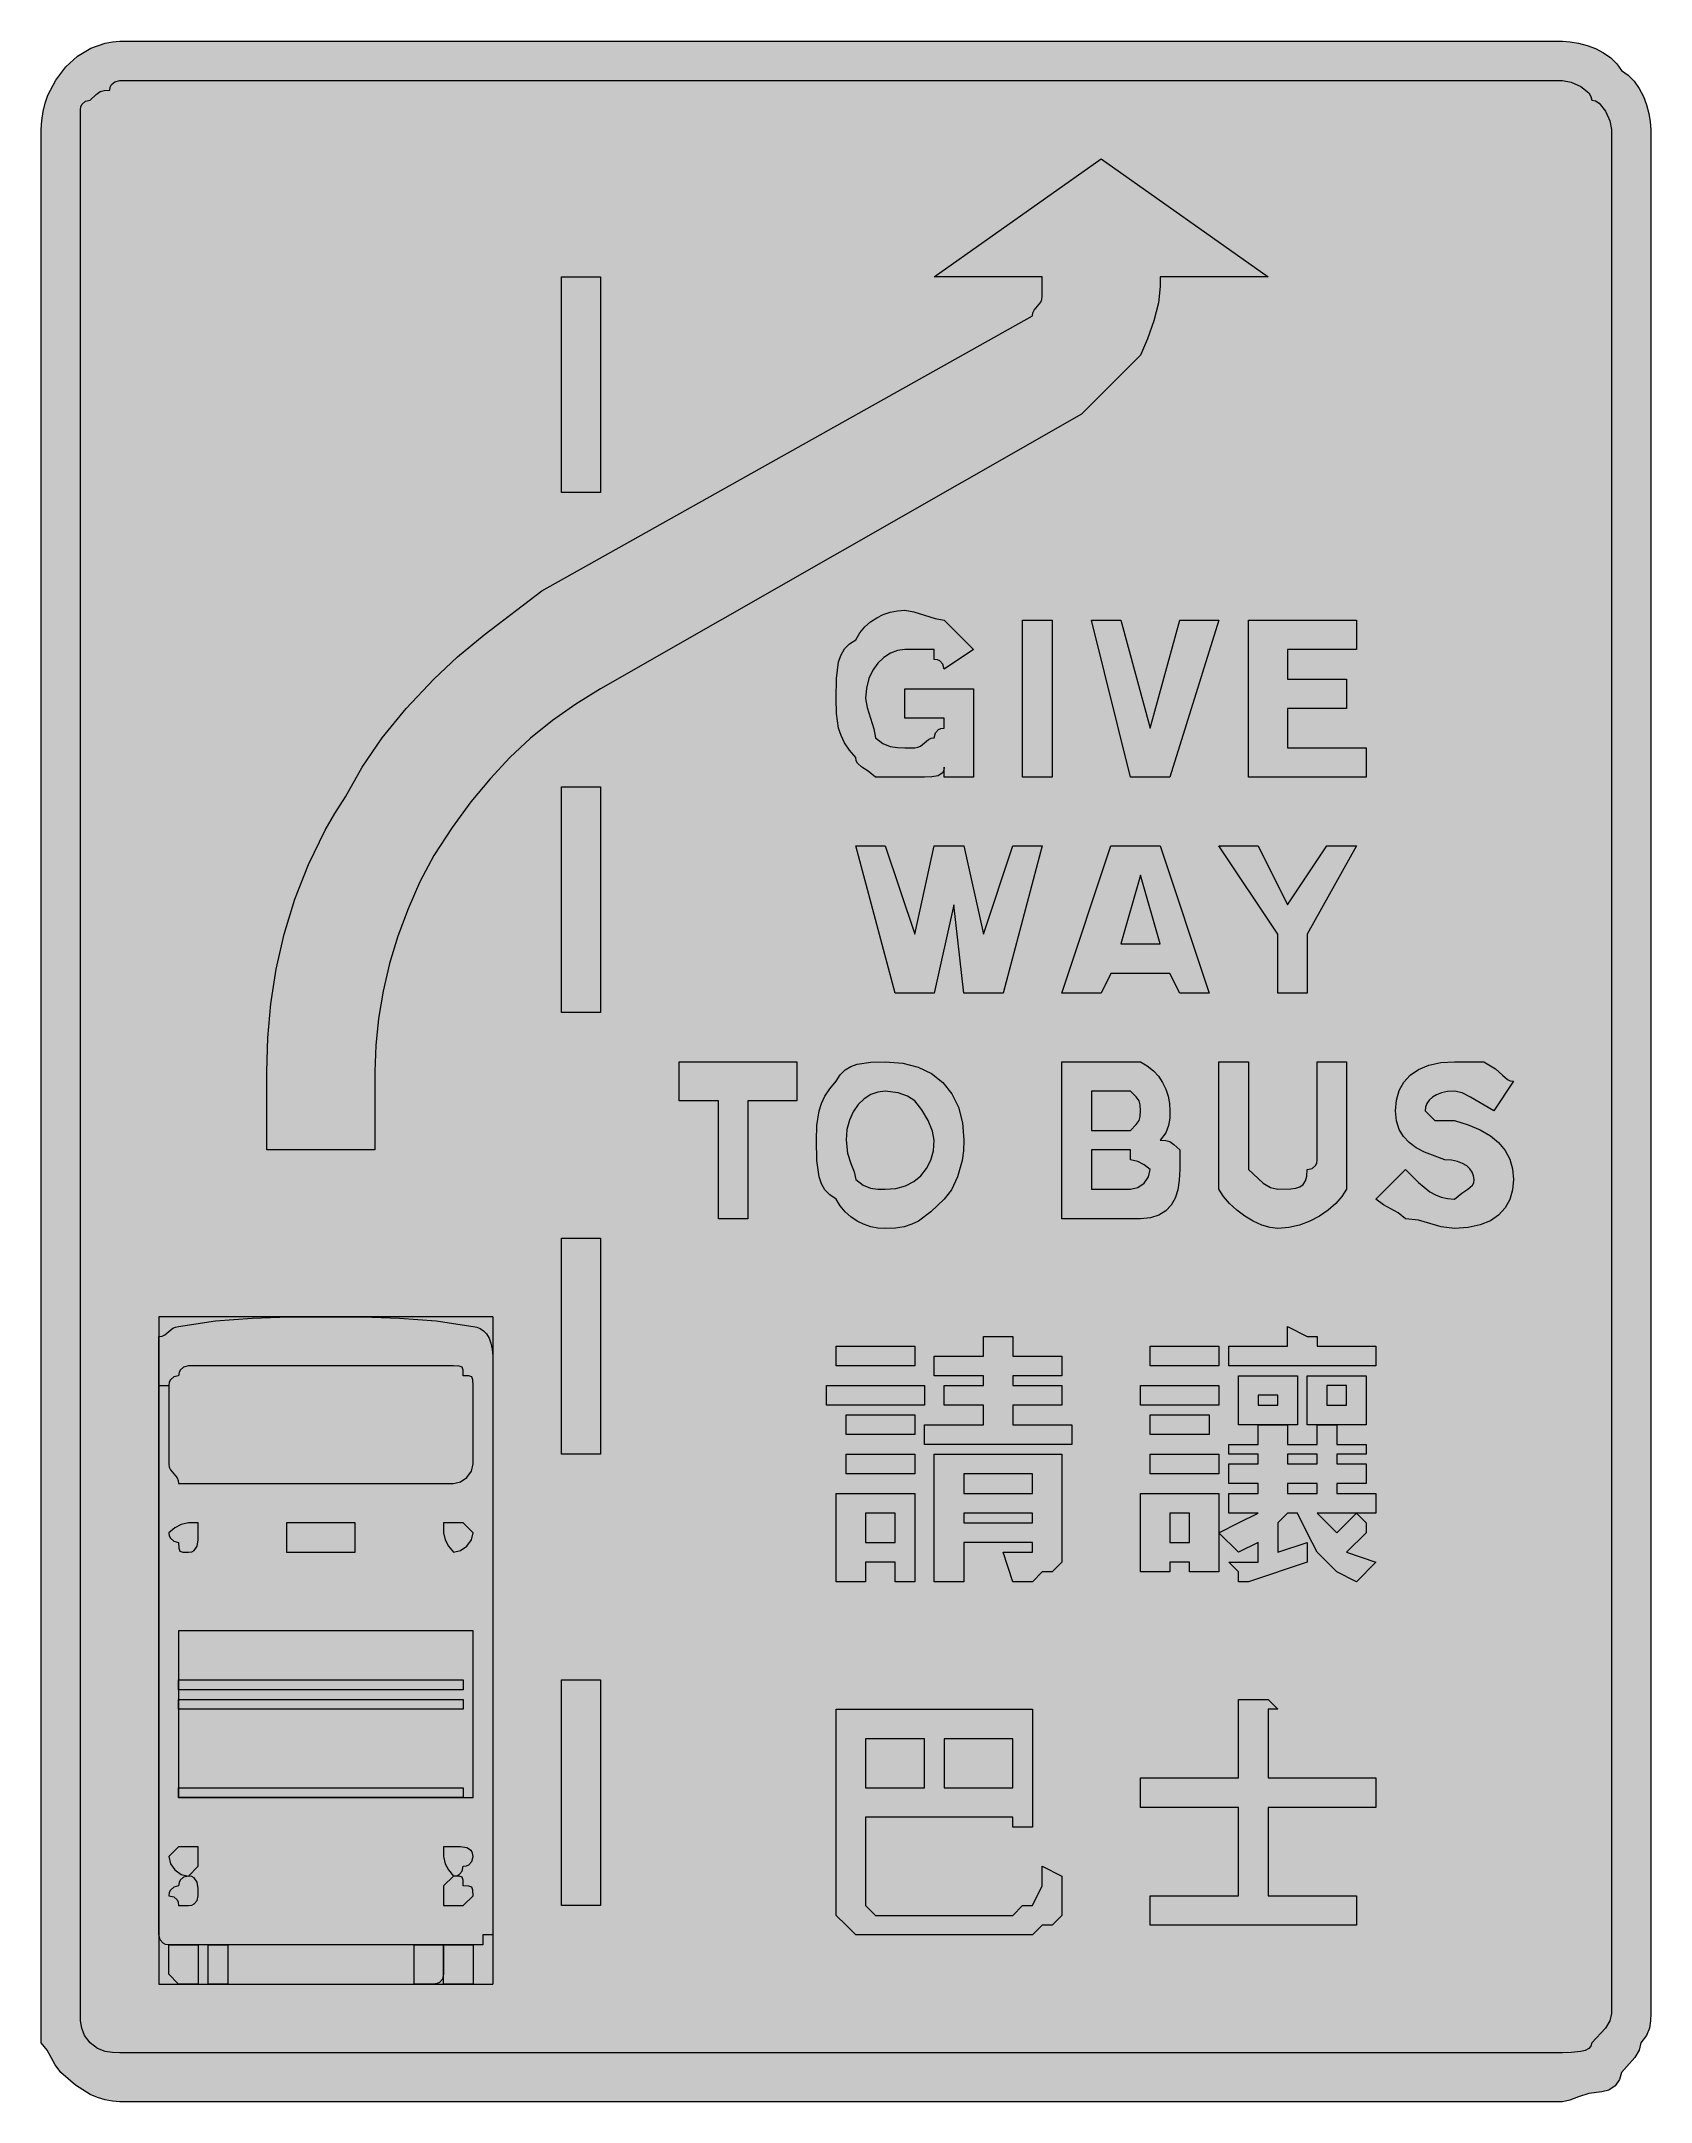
# Model space of a CAD drawing. Header units: metres. Extents: x 184 to 381, y 9 to 261.
import ezdxf

# ---------------------------------------------------------------- set-up
doc = ezdxf.new("R2010")
doc.units = ezdxf.units.M
for name, color, linetype, true_color in [('FILL_BLACK_000000', 7, 'Continuous', 0x000000), ('FILL_RED_FF0000', 7, 'Continuous', 0xff0000), ('FILL_WHITE_FFFFFF', 7, 'Continuous', 0xffffff), ('STROKE_BLACK_000000', 7, 'Continuous', 0x000000)]:
    doc.layers.add(name, color=color, linetype=linetype, true_color=true_color)

msp = doc.modelspace()

# ---------------------------------------------------------------- hatches: boundary and pattern name
at = {"layer": 'FILL_BLACK_000000', "true_color": 0x000000}
h = msp.add_hatch(color=7, dxfattribs=at)
h.dxf.hatch_style = 1
h.paths.add_polyline_path([(370.35, 261.36), (371.3, 261.3), (372.32, 261.13), (373.37, 260.85), (374.4, 260.46), (375.38, 259.95), (376.26, 259.33), (376.99, 258.6), (377.55, 257.76), (378.39, 257.2), (379.13, 256.47), (379.74, 255.59), (380.25, 254.61), (380.64, 253.58), (380.93, 252.53), (381.09, 251.51), (381.15, 250.56), (381.15, 20.16), (381.13, 19.26), (381, 18.36), (380.64, 17.46), (379.95, 16.56), (379.74, 15.66), (379.2, 14.76), (377.55, 12.96), (377.34, 12.08), (376.8, 11.31), (376.03, 10.77), (375.15, 10.56), (373.56, 10.37), (372.3, 9.96), (371.27, 9.55), (370.35, 9.36), (193.95, 9.36), (193.05, 9.42), (192.15, 9.58), (191.25, 9.87), (190.35, 10.26), (188.55, 11.38), (186.75, 12.96), (186.04, 13.86), (185.55, 14.76), (185.06, 15.66), (184.35, 16.56), (184.35, 20.16), (184.35, 250.56), (184.41, 251.67), (184.57, 252.75), (184.82, 253.78), (185.17, 254.78), (186.12, 256.61), (187.35, 258.21), (188.8, 259.52), (190.42, 260.52), (192.16, 261.14), (193.05, 261.3), (193.95, 261.36), (370.35, 261.36)])
h = msp.add_hatch(color=7, dxfattribs=at)
h.dxf.hatch_style = 1
h.paths.add_polyline_path([(247.95, 206.16), (247.95, 232.56), (252.75, 232.56), (252.75, 206.16), (247.95, 206.16)])
h = msp.add_hatch(color=7, dxfattribs=at)
h.dxf.hatch_style = 1
h.paths.add_polyline_path([(281.59, 183.43), (281.85, 185.46), (282.14, 186.3), (282.56, 187.03), (283.16, 187.65), (283.95, 188.16), (284.45, 189), (285.06, 189.73), (285.74, 190.35), (286.5, 190.86), (287.31, 191.25), (288.17, 191.53), (289.05, 191.7), (289.95, 191.76), (291.04, 191.57), (292.35, 191.16), (293.66, 190.75), (294.75, 190.56), (298.35, 186.96), (294.75, 184.56), (294.6, 185.16), (294.24, 185.57), (293.95, 185.71), (293.55, 185.76), (293.55, 186.96), (289.95, 186.96), (289.05, 186.85), (288.19, 186.53), (287.38, 186.01), (286.65, 185.31), (286.04, 184.44), (285.56, 183.42), (285.26, 182.25), (285.15, 180.96), (285.34, 179.87), (285.75, 178.56), (286.16, 177.25), (286.35, 176.16), (287.25, 175.47), (288.15, 175.11), (289.05, 174.98), (289.95, 174.96), (291.15, 174.96), (291.55, 175.01), (291.86, 175.15), (292.35, 175.56), (292.84, 175.97), (293.15, 176.11), (293.55, 176.16), (293.7, 176.76), (294.06, 177.17), (294.35, 177.31), (294.75, 177.36), (294.75, 178.56), (289.95, 178.56), (289.95, 182.16), (298.35, 182.16), (298.35, 171.36), (294.75, 171.36), (294.75, 172.56), (294.7, 172.16), (294.54, 171.87), (294, 171.51), (293.23, 171.38), (292.35, 171.36), (289.95, 171.36), (286.35, 171.36), (285.47, 172.07), (284.7, 172.56), (284.16, 173.05), (284, 173.36), (283.95, 173.76), (283.16, 174.66), (282.56, 175.56), (282.14, 176.46), (281.85, 177.36), (281.59, 179.16), (281.55, 180.96), (281.59, 183.43)])
h = msp.add_hatch(color=7, dxfattribs=at)
h.dxf.hatch_style = 1
h.paths.add_polyline_path([(304.35, 171.36), (304.35, 190.56), (307.95, 190.56), (307.95, 171.36), (304.35, 171.36)])
h = msp.add_hatch(color=7, dxfattribs=at)
h.dxf.hatch_style = 1
h.paths.add_polyline_path([(319.95, 171.36), (317.55, 171.36), (312.75, 190.56), (316.35, 190.56), (319.95, 177.36), (323.55, 190.56), (328.35, 190.56), (322.35, 171.36), (319.95, 171.36)])
h = msp.add_hatch(color=7, dxfattribs=at)
h.dxf.hatch_style = 1
h.paths.add_polyline_path([(336.75, 174.96), (346.35, 174.96), (346.35, 171.36), (331.95, 171.36), (331.95, 190.56), (345.15, 190.56), (345.15, 186.96), (336.75, 186.96), (336.75, 183.36), (343.95, 183.36), (343.95, 179.76), (336.75, 179.76), (336.75, 174.96)])
h = msp.add_hatch(color=7, dxfattribs=at)
h.dxf.hatch_style = 1
h.paths.add_polyline_path([(252.75, 170.16), (252.75, 142.56), (247.95, 142.56), (247.95, 170.16), (252.75, 170.16)])
h = msp.add_hatch(color=7, dxfattribs=at)
h.dxf.hatch_style = 1
h.paths.add_polyline_path([(301.95, 144.96), (297.15, 144.96), (295.95, 155.76), (293.55, 144.96), (288.75, 144.96), (283.95, 162.96), (287.55, 162.96), (291.15, 152.16), (293.55, 162.96), (295.95, 162.96), (297.15, 162.96), (299.55, 152.16), (303.15, 162.96), (306.75, 162.96), (301.95, 144.96)])
h = msp.add_hatch(color=7, dxfattribs=at)
h.dxf.hatch_style = 1
h.paths.add_polyline_path([(322.35, 147.36), (318.75, 147.36), (315.15, 147.36), (313.95, 144.96), (309.15, 144.96), (315.15, 162.96), (318.75, 162.96), (321.15, 162.96), (327.15, 144.96), (323.55, 144.96), (322.35, 147.36)])
h.paths.add_polyline_path([(316.35, 150.96), (318.75, 150.96), (321.15, 150.96), (318.75, 159.36), (316.35, 150.96)], flags=16)
h = msp.add_hatch(color=7, dxfattribs=at)
h.dxf.hatch_style = 1
h.paths.add_polyline_path([(333.15, 162.96), (336.75, 155.76), (341.55, 162.96), (345.15, 162.96), (339.15, 152.16), (339.15, 144.96), (336.75, 144.96), (335.55, 144.96), (335.55, 152.16), (328.35, 162.96), (333.15, 162.96)])
h = msp.add_hatch(color=7, dxfattribs=at)
h.dxf.hatch_style = 1
h.paths.add_polyline_path([(270.75, 117.36), (267.15, 117.36), (267.15, 131.76), (262.35, 131.76), (262.35, 136.56), (276.75, 136.56), (276.75, 131.76), (270.75, 131.76), (270.75, 117.36)])
h = msp.add_hatch(color=7, dxfattribs=at)
h.dxf.hatch_style = 1
h.paths.add_polyline_path([(291.58, 135.9), (293.22, 135.1), (294.6, 134.01), (295.69, 132.63), (296.49, 130.99), (296.98, 129.1), (297.15, 126.96), (297.1, 125.67), (296.94, 124.48), (296.4, 122.46), (295.63, 120.88), (294.75, 119.76), (293.12, 118.18), (291.6, 117.06), (290.78, 116.67), (289.86, 116.38), (288.79, 116.22), (287.55, 116.16), (286.65, 116.22), (285.77, 116.38), (284.91, 116.67), (284.1, 117.06), (283.34, 117.57), (282.66, 118.18), (282.05, 118.92), (281.55, 119.76), (280.76, 120.27), (280.16, 120.88), (279.74, 121.62), (279.45, 122.46), (279.19, 124.48), (279.15, 126.96), (279.19, 128.76), (279.45, 130.56), (279.74, 131.46), (280.16, 132.36), (280.76, 133.26), (281.55, 134.16), (282.05, 134.95), (282.66, 135.55), (283.34, 135.97), (284.1, 136.26), (285.77, 136.52), (287.55, 136.56), (289.69, 136.39), (291.58, 135.9)])
h.paths.add_polyline_path([(292.8, 129.36), (292.03, 130.67), (291.15, 131.76), (290.25, 132.36), (289.13, 132.77), (287.55, 132.96), (286.65, 132.85), (285.79, 132.53), (284.98, 132.01), (284.25, 131.31), (283.64, 130.44), (283.16, 129.42), (282.86, 128.25), (282.75, 126.96), (282.94, 125.37), (283.35, 124.11), (283.76, 123.08), (283.95, 122.16), (284.85, 121.47), (285.75, 121.11), (286.65, 120.98), (287.55, 120.96), (288.84, 121.07), (290.01, 121.39), (291.03, 121.91), (291.9, 122.61), (292.6, 123.48), (293.12, 124.5), (293.44, 125.67), (293.55, 126.96), (293.34, 128.05), (292.8, 129.36)], flags=16)
h = msp.add_hatch(color=7, dxfattribs=at)
h.dxf.hatch_style = 1
h.paths.add_polyline_path([(316.35, 136.56), (317.55, 136.56), (318.75, 136.56), (319.59, 136.06), (320.33, 135.45), (320.94, 134.77), (321.45, 134.01), (321.84, 133.2), (322.13, 132.34), (322.29, 131.46), (322.35, 130.56), (322.33, 129.66), (322.2, 128.76), (321.84, 127.86), (321.15, 126.96), (321.86, 126.94), (322.35, 126.81), (322.84, 126.45), (323.55, 125.76), (323.55, 123.36), (323.49, 122.07), (323.31, 120.9), (322.98, 119.88), (322.5, 119.01), (321.85, 118.31), (321.02, 117.79), (319.99, 117.47), (318.75, 117.36), (317.55, 117.36), (316.35, 117.36), (309.15, 117.36), (309.15, 136.56), (315.15, 136.56), (316.35, 136.56)])
h.paths.add_polyline_path([(318.24, 132.25), (317.55, 132.96), (316.35, 132.96), (312.75, 132.96), (312.75, 128.16), (316.35, 128.16), (317.55, 128.16), (318.24, 128.87), (318.6, 129.36), (318.73, 129.85), (318.75, 130.56), (318.73, 131.27), (318.6, 131.76), (318.24, 132.25)], flags=16)
h.paths.add_polyline_path([(317.55, 120.96), (318.43, 121.17), (319.2, 121.71), (319.74, 122.48), (319.95, 123.36), (319.2, 123.96), (318.43, 124.37), (317.55, 124.56), (317.55, 125.76), (316.35, 125.76), (312.75, 125.76), (312.75, 120.96), (316.35, 120.96), (317.55, 120.96)], flags=16)
h = msp.add_hatch(color=7, dxfattribs=at)
h.dxf.hatch_style = 1
h.paths.add_polyline_path([(343.95, 124.56), (343.95, 122.16), (343.95, 120.96), (343.39, 120.06), (342.64, 119.2), (341.71, 118.39), (340.65, 117.66), (339.47, 117.05), (338.21, 116.57), (336.9, 116.27), (335.55, 116.16), (334.6, 116.27), (333.58, 116.57), (332.53, 117.05), (331.5, 117.66), (330.52, 118.39), (329.64, 119.2), (328.91, 120.06), (328.35, 120.96), (328.35, 122.16), (328.35, 124.56), (328.35, 136.56), (331.95, 136.56), (331.95, 124.56), (331.95, 123.36), (333.75, 121.71), (334.65, 121.17), (335.55, 120.96), (337.13, 121), (337.74, 121.09), (338.25, 121.26), (338.64, 121.55), (338.92, 121.97), (339.09, 122.57), (339.15, 123.36), (339.75, 123.51), (340.16, 123.87), (340.3, 124.16), (340.35, 124.56), (340.35, 136.56), (343.95, 136.56), (343.95, 124.56)])
h = msp.add_hatch(color=7, dxfattribs=at)
h.dxf.hatch_style = 1
h.paths.add_polyline_path([(354.75, 129.36), (357.15, 129.36), (358.84, 128.85), (360.3, 128.23), (361.54, 127.5), (362.55, 126.66), (363.34, 125.7), (363.9, 124.63), (364.24, 123.45), (364.35, 122.16), (364.24, 120.87), (363.9, 119.7), (363.34, 118.68), (362.55, 117.81), (361.54, 117.11), (360.3, 116.59), (358.84, 116.27), (357.15, 116.16), (355.54, 116.35), (354.15, 116.76), (352.76, 117.17), (351.15, 117.36), (350.25, 118.07), (349.35, 118.56), (348.45, 119.05), (347.55, 119.76), (351.15, 123.36), (352.76, 121.78), (354.15, 120.66), (354.83, 120.27), (355.54, 119.98), (356.3, 119.82), (357.15, 119.76), (358.03, 120.47), (358.8, 120.96), (359.34, 121.45), (359.5, 121.76), (359.55, 122.16), (359.49, 122.61), (359.32, 123.04), (359.04, 123.45), (358.65, 123.81), (358.14, 124.12), (357.52, 124.35), (356.79, 124.51), (355.95, 124.56), (353.49, 125.5), (352.47, 126.04), (351.6, 126.66), (350.9, 127.4), (350.38, 128.27), (350.06, 129.32), (349.95, 130.56), (350.06, 131.85), (350.4, 133.02), (350.96, 134.04), (351.75, 134.91), (352.76, 135.61), (354, 136.13), (355.46, 136.45), (357.15, 136.56), (360.75, 136.56), (362.16, 135.68), (363, 134.91), (363.62, 134.37), (363.95, 134.21), (364.35, 134.16), (361.95, 130.56), (359.1, 132.21), (358.07, 132.75), (357.15, 132.96), (356.31, 132.91), (355.57, 132.75), (354.96, 132.52), (354.45, 132.21), (354.06, 131.85), (353.77, 131.44), (353.61, 131.01), (353.55, 130.56), (354.75, 129.36)])
h = msp.add_hatch(color=7, dxfattribs=at)
h.dxf.hatch_style = 1
h.paths.add_polyline_path([(247.95, 114.96), (252.75, 114.96), (252.75, 88.56), (247.95, 88.56), (247.95, 114.96)])
h = msp.add_hatch(color=7, dxfattribs=at)
h.dxf.hatch_style = 1
h.paths.add_polyline_path([(238.03, 103.93), (238.44, 103.65), (238.8, 103.26), (239.11, 102.75), (239.34, 102.13), (239.5, 101.4), (239.55, 100.56), (239.55, 29.76), (238.35, 29.76), (238.35, 28.56), (199.95, 28.56), (199.55, 28.61), (199.26, 28.75), (198.9, 29.16), (198.75, 29.76), (198.75, 100.56), (198.75, 102.96), (199.15, 103.01), (199.46, 103.15), (199.95, 103.56), (200.44, 103.97), (200.75, 104.11), (201.15, 104.16), (205.65, 104.85), (210.15, 105.21), (214.65, 105.34), (219.15, 105.36), (223.65, 105.34), (228.15, 105.21), (232.65, 104.85), (237.15, 104.16), (237.6, 104.1), (238.03, 103.93)])
h.paths.add_polyline_path([(235.93, 98.85), (235.8, 99.21), (235.44, 99.34), (234.75, 99.36), (202.35, 99.36), (201.75, 99.21), (201.34, 98.85), (201.2, 98.56), (201.15, 98.16), (200.55, 98.01), (200.14, 97.65), (200, 97.36), (199.95, 96.96), (199.95, 87.36), (200, 86.96), (200.14, 86.65), (200.55, 86.16), (200.96, 85.67), (201.1, 85.36), (201.15, 84.96), (202.35, 84.96), (234.75, 84.96), (235.63, 85.17), (236.4, 85.71), (236.94, 86.48), (237.15, 87.36), (237.15, 96.96), (237.13, 97.65), (237, 98.01), (236.64, 98.14), (235.95, 98.16), (235.93, 98.85)], flags=16)
h.paths.add_polyline_path([(222.75, 76.56), (222.75, 80.16), (214.35, 80.16), (214.35, 76.56), (222.75, 76.56)], flags=16)
h.paths.add_polyline_path([(200.55, 77.91), (201.15, 77.76), (201.17, 77.07), (201.3, 76.71), (201.66, 76.58), (202.35, 76.56), (202.75, 76.61), (203.04, 76.77), (203.4, 77.31), (203.53, 78.08), (203.55, 78.96), (203.55, 80.16), (202.35, 80.16), (201.47, 79.97), (200.7, 79.56), (199.95, 78.96), (200, 78.56), (200.14, 78.27), (200.55, 77.91)], flags=16)
h.paths.add_polyline_path([(234.75, 76.56), (235.63, 76.77), (236.4, 77.31), (236.94, 78.08), (237.15, 78.96), (235.95, 80.16), (234.75, 80.16), (233.55, 80.16), (233.55, 78.96), (233.74, 78.08), (234.15, 77.31), (234.75, 76.56)], flags=16)
h.paths.add_polyline_path([(201.15, 66.96), (201.15, 46.56), (237.15, 46.56), (237.15, 66.96), (201.15, 66.96)], flags=16)
h.paths.add_polyline_path([(234.75, 40.56), (233.55, 40.56), (233.55, 39.36), (233.74, 38.48), (234.15, 37.71), (234.75, 36.96), (235.15, 37.01), (235.44, 37.15), (235.8, 37.56), (235.95, 38.16), (236.35, 38.21), (236.64, 38.35), (237, 38.76), (237.15, 39.36), (237.1, 39.76), (236.94, 40.05), (236.4, 40.41), (235.63, 40.54), (234.75, 40.56)], flags=16)
h.paths.add_polyline_path([(233.55, 35.76), (233.55, 34.56), (233.55, 33.36), (234.75, 33.36), (235.95, 33.36), (237.15, 34.56), (237.13, 35.25), (237, 35.61), (236.64, 35.74), (235.95, 35.76), (235.93, 36.45), (235.8, 36.81), (235.44, 36.94), (234.75, 36.96), (233.55, 35.76)], flags=16)
h.paths.add_polyline_path([(203.04, 36.75), (202.75, 36.91), (202.35, 36.96), (201.75, 36.81), (201.34, 36.45), (201.2, 36.16), (201.15, 35.76), (200.55, 35.61), (200.14, 35.25), (200, 34.96), (199.95, 34.56), (200.55, 34.41), (200.96, 34.05), (201.1, 33.76), (201.15, 33.36), (202.35, 33.36), (202.75, 33.41), (203.04, 33.55), (203.4, 33.96), (203.55, 34.56), (203.53, 35.44), (203.4, 36.21), (203.04, 36.75)], flags=16)
h.paths.add_polyline_path([(203.55, 38.16), (203.55, 39.36), (203.55, 40.56), (202.35, 40.56), (201.15, 40.56), (199.95, 39.36), (200.16, 38.48), (200.7, 37.71), (201.47, 37.17), (202.35, 36.96), (203.55, 38.16)], flags=16)
h = msp.add_hatch(color=7, dxfattribs=at)
h.dxf.hatch_style = 1
h.paths.add_polyline_path([(336.75, 101.76), (336.75, 104.16), (339.15, 102.96), (340.35, 102.96), (340.35, 101.76), (347.55, 101.76), (347.55, 99.36), (329.55, 99.36), (329.55, 101.76), (336.75, 101.76)])
h = msp.add_hatch(color=7, dxfattribs=at)
h.dxf.hatch_style = 1
h.paths.add_polyline_path([(291.15, 101.76), (291.15, 99.36), (281.55, 99.36), (281.55, 101.76), (291.15, 101.76)])
h = msp.add_hatch(color=7, dxfattribs=at)
h.dxf.hatch_style = 1
h.paths.add_polyline_path([(293.55, 100.56), (299.55, 100.56), (299.55, 102.96), (301.95, 102.96), (303.15, 102.96), (303.15, 101.76), (303.15, 100.56), (309.15, 100.56), (309.15, 98.16), (303.15, 98.16), (303.15, 96.96), (309.15, 96.96), (309.15, 94.56), (303.15, 94.56), (303.15, 92.16), (310.35, 92.16), (310.35, 89.76), (292.35, 89.76), (292.35, 92.16), (299.55, 92.16), (299.55, 94.56), (294.75, 94.56), (294.75, 96.96), (299.55, 96.96), (299.55, 98.16), (293.55, 98.16), (293.55, 100.56)])
h = msp.add_hatch(color=7, dxfattribs=at)
h.dxf.hatch_style = 1
h.paths.add_polyline_path([(328.35, 101.76), (328.35, 99.36), (319.95, 99.36), (319.95, 101.76), (328.35, 101.76)])
h = msp.add_hatch(color=7, dxfattribs=at)
h.dxf.hatch_style = 1
h.paths.add_polyline_path([(292.35, 96.96), (292.35, 94.56), (280.35, 94.56), (280.35, 96.96), (292.35, 96.96)])
h = msp.add_hatch(color=7, dxfattribs=at)
h.dxf.hatch_style = 1
h.paths.add_polyline_path([(328.35, 96.96), (328.35, 94.56), (318.75, 94.56), (318.75, 96.96), (328.35, 96.96)])
h = msp.add_hatch(color=7, dxfattribs=at)
h.dxf.hatch_style = 1
h.paths.add_polyline_path([(337.95, 92.16), (330.75, 92.16), (330.75, 98.16), (337.95, 98.16), (337.95, 92.16)])
h.paths.add_polyline_path([(335.55, 95.76), (333.15, 95.76), (333.15, 94.56), (335.55, 94.56), (335.55, 95.76)], flags=16)
h = msp.add_hatch(color=7, dxfattribs=at)
h.dxf.hatch_style = 1
h.paths.add_polyline_path([(346.35, 92.16), (339.15, 92.16), (339.15, 98.16), (346.35, 98.16), (346.35, 92.16)])
h.paths.add_polyline_path([(343.95, 96.96), (341.55, 96.96), (341.55, 94.56), (343.95, 94.56), (343.95, 96.96)], flags=16)
h = msp.add_hatch(color=7, dxfattribs=at)
h.dxf.hatch_style = 1
h.paths.add_polyline_path([(291.15, 93.36), (291.15, 90.96), (282.75, 90.96), (282.75, 93.36), (291.15, 93.36)])
h = msp.add_hatch(color=7, dxfattribs=at)
h.dxf.hatch_style = 1
h.paths.add_polyline_path([(327.15, 93.36), (327.15, 90.96), (319.95, 90.96), (319.95, 93.36), (327.15, 93.36)])
h = msp.add_hatch(color=7, dxfattribs=at)
h.dxf.hatch_style = 1
h.paths.add_polyline_path([(342.75, 74.16), (340.35, 76.56), (339.15, 78.96), (337.95, 81.36), (336.75, 81.36), (335.55, 80.16), (335.55, 76.56), (339.15, 77.76), (339.15, 75.36), (331.95, 72.96), (330.75, 72.96), (330.75, 74.16), (329.55, 75.36), (333.15, 75.36), (333.15, 77.76), (330.75, 76.56), (328.35, 78.96), (330.75, 80.16), (333.15, 81.36), (329.55, 81.36), (329.55, 83.76), (333.15, 83.76), (333.15, 84.96), (329.55, 84.96), (329.55, 87.36), (333.15, 87.36), (333.15, 88.56), (329.55, 88.56), (329.55, 89.76), (333.15, 89.76), (333.15, 92.16), (335.55, 92.16), (336.75, 92.16), (336.75, 90.96), (336.75, 89.76), (340.35, 89.76), (340.35, 92.16), (342.75, 92.16), (342.75, 90.96), (342.75, 89.76), (346.35, 89.76), (346.35, 88.56), (342.75, 88.56), (342.75, 87.36), (346.35, 87.36), (346.35, 84.96), (342.75, 84.96), (342.75, 83.76), (347.55, 83.76), (347.55, 81.36), (345.15, 81.36), (346.35, 80.16), (346.35, 78.96), (343.95, 76.56), (347.55, 75.36), (345.15, 72.96), (342.75, 74.16)])
h.paths.add_polyline_path([(340.35, 81.36), (341.55, 80.16), (342.75, 78.96), (345.15, 81.36), (340.35, 81.36)], flags=16)
h.paths.add_polyline_path([(336.75, 88.56), (336.75, 87.36), (340.35, 87.36), (340.35, 88.56), (336.75, 88.56)], flags=16)
h.paths.add_polyline_path([(340.35, 84.96), (336.75, 84.96), (336.75, 83.76), (340.35, 83.76), (340.35, 84.96)], flags=16)
h = msp.add_hatch(color=7, dxfattribs=at)
h.dxf.hatch_style = 1
h.paths.add_polyline_path([(291.15, 88.56), (291.15, 86.16), (282.75, 86.16), (282.75, 88.56), (291.15, 88.56)])
h = msp.add_hatch(color=7, dxfattribs=at)
h.dxf.hatch_style = 1
h.paths.add_polyline_path([(309.15, 76.56), (309.15, 75.36), (307.95, 74.16), (306.75, 74.16), (305.55, 72.96), (303.15, 72.96), (301.95, 76.56), (304.35, 76.56), (305.55, 76.56), (305.55, 77.76), (297.15, 77.76), (297.15, 72.96), (293.55, 72.96), (293.55, 88.56), (309.15, 88.56), (309.15, 76.56)])
h.paths.add_polyline_path([(297.15, 86.16), (297.15, 83.76), (305.55, 83.76), (305.55, 86.16), (297.15, 86.16)], flags=16)
h.paths.add_polyline_path([(305.55, 81.36), (297.15, 81.36), (297.15, 80.16), (305.55, 80.16), (305.55, 81.36)], flags=16)
h = msp.add_hatch(color=7, dxfattribs=at)
h.dxf.hatch_style = 1
h.paths.add_polyline_path([(328.35, 88.56), (328.35, 86.16), (319.95, 86.16), (319.95, 88.56), (328.35, 88.56)])
h = msp.add_hatch(color=7, dxfattribs=at)
h.dxf.hatch_style = 1
h.paths.add_polyline_path([(291.15, 83.76), (291.15, 72.96), (288.75, 72.96), (288.75, 75.36), (285.15, 75.36), (285.15, 72.96), (281.55, 72.96), (281.55, 83.76), (291.15, 83.76)])
h.paths.add_polyline_path([(288.75, 81.36), (285.15, 81.36), (285.15, 77.76), (288.75, 77.76), (288.75, 81.36)], flags=16)
h = msp.add_hatch(color=7, dxfattribs=at)
h.dxf.hatch_style = 1
h.paths.add_polyline_path([(328.35, 83.76), (328.35, 74.16), (324.75, 74.16), (324.75, 75.36), (322.35, 75.36), (322.35, 74.16), (318.75, 74.16), (318.75, 83.76), (328.35, 83.76)])
h.paths.add_polyline_path([(324.75, 81.36), (322.35, 81.36), (322.35, 77.76), (324.75, 77.76), (324.75, 81.36)], flags=16)
h = msp.add_hatch(color=7, dxfattribs=at)
h.dxf.hatch_style = 1
h.paths.add_polyline_path([(235.95, 60.96), (235.95, 59.76), (201.15, 59.76), (201.15, 60.96), (235.95, 60.96)])
h = msp.add_hatch(color=7, dxfattribs=at)
h.dxf.hatch_style = 1
h.paths.add_polyline_path([(247.95, 60.96), (252.75, 60.96), (252.75, 33.36), (247.95, 33.36), (247.95, 60.96)])
h = msp.add_hatch(color=7, dxfattribs=at)
h.dxf.hatch_style = 1
h.paths.add_polyline_path([(201.15, 58.56), (235.95, 58.56), (235.95, 57.36), (201.15, 57.36), (201.15, 58.56)])
h = msp.add_hatch(color=7, dxfattribs=at)
h.dxf.hatch_style = 1
h.paths.add_polyline_path([(335.55, 57.36), (334.35, 57.36), (334.35, 48.96), (347.55, 48.96), (347.55, 45.36), (334.35, 45.36), (334.35, 34.56), (345.15, 34.56), (345.15, 30.96), (319.95, 30.96), (319.95, 34.56), (330.75, 34.56), (330.75, 45.36), (318.75, 45.36), (318.75, 48.96), (330.75, 48.96), (330.75, 58.56), (334.35, 58.56), (335.55, 57.36)])
h = msp.add_hatch(color=7, dxfattribs=at)
h.dxf.hatch_style = 1
h.paths.add_polyline_path([(303.15, 42.96), (303.15, 44.16), (285.15, 44.16), (285.15, 34.56), (285.15, 33.36), (286.35, 32.16), (303.15, 32.16), (304.35, 33.36), (305.55, 33.36), (306.75, 35.76), (306.75, 38.16), (309.15, 36.96), (309.15, 34.56), (309.15, 33.36), (309.15, 32.16), (307.95, 30.96), (306.75, 30.96), (305.55, 29.76), (304.35, 29.76), (303.15, 29.76), (285.15, 29.76), (283.95, 29.76), (282.75, 30.96), (281.55, 32.16), (281.55, 33.36), (281.55, 57.36), (305.55, 57.36), (305.55, 42.96), (303.15, 42.96)])
h.paths.add_polyline_path([(285.15, 53.76), (285.15, 47.76), (292.35, 47.76), (292.35, 53.76), (285.15, 53.76)], flags=16)
h.paths.add_polyline_path([(303.15, 53.76), (294.75, 53.76), (294.75, 47.76), (303.15, 47.76), (303.15, 53.76)], flags=16)
h = msp.add_hatch(color=7, dxfattribs=at)
h.dxf.hatch_style = 1
h.paths.add_polyline_path([(235.95, 47.76), (235.95, 46.56), (201.15, 46.56), (201.15, 47.76), (235.95, 47.76)])
h = msp.add_hatch(color=7, dxfattribs=at)
h.dxf.hatch_style = 1
h.paths.add_polyline_path([(199.95, 28.56), (203.55, 28.56), (203.55, 24.96), (203.55, 23.76), (202.35, 23.76), (201.15, 23.76), (199.95, 24.96), (199.95, 28.56)])
h = msp.add_hatch(color=7, dxfattribs=at)
h.dxf.hatch_style = 1
h.paths.add_polyline_path([(207.15, 28.56), (207.15, 24.96), (207.15, 23.76), (205.95, 23.76), (204.75, 23.76), (204.75, 24.96), (204.75, 28.56), (207.15, 28.56)])
h = msp.add_hatch(color=7, dxfattribs=at)
h.dxf.hatch_style = 1
h.paths.add_polyline_path([(233.55, 28.56), (233.55, 24.96), (233.4, 24.36), (233.04, 23.95), (232.75, 23.81), (232.35, 23.76), (231.15, 23.76), (229.95, 23.76), (229.95, 24.96), (229.95, 28.56), (233.55, 28.56)])
h = msp.add_hatch(color=7, dxfattribs=at)
h.dxf.hatch_style = 1
h.paths.add_polyline_path([(237.15, 23.76), (235.95, 23.76), (234.75, 23.76), (233.55, 23.76), (233.55, 24.96), (233.55, 28.56), (237.15, 28.56), (237.15, 24.96), (237.15, 23.76)])
at = {"layer": 'FILL_RED_FF0000', "true_color": 0xff0000}
h = msp.add_hatch(color=7, dxfattribs=at)
h.dxf.hatch_style = 1
h.paths.add_polyline_path([(212.07, 139.46), (212.44, 143.65), (213.09, 147.89), (214.05, 152.16), (215.35, 156.43), (217.01, 160.67), (219.07, 164.86), (220.26, 166.92), (221.55, 168.96), (223.58, 172.56), (226.05, 176.16), (228.98, 179.76), (232.35, 183.36), (235.26, 186.06), (238.5, 188.76), (245.55, 194.16), (305.55, 227.76), (305.6, 228.16), (305.74, 228.47), (306.15, 228.96), (306.56, 229.45), (306.7, 229.76), (306.75, 230.16), (306.75, 231.36), (306.75, 232.56), (293.55, 232.56), (313.95, 246.96), (334.35, 232.56), (321.15, 232.56), (321.15, 231.36), (320.94, 229.37), (320.4, 227.16), (319.63, 224.95), (318.75, 222.96), (311.55, 215.76), (252.75, 182.16), (249.71, 180.3), (246.86, 178.3), (244.19, 176.13), (241.65, 173.76), (239.23, 171.17), (236.89, 168.32), (234.6, 165.2), (232.35, 161.76), (230.66, 158.56), (229.2, 155.27), (227.96, 151.93), (226.95, 148.56), (226.16, 145.19), (225.6, 141.85), (225.26, 138.56), (225.15, 135.36), (225.15, 125.76), (211.95, 125.76), (211.95, 135.36), (212.07, 139.46)])
at = {"layer": 'FILL_WHITE_FFFFFF', "true_color": 0xffffff}
h = msp.add_hatch(color=7, dxfattribs=at)
h.dxf.hatch_style = 1
h.paths.add_polyline_path([(371.42, 256.35), (372.6, 255.81), (373.56, 255.04), (373.84, 254.61), (373.95, 254.16), (374.4, 254.05), (374.83, 253.77), (375.6, 252.81), (376.14, 251.63), (376.35, 250.56), (376.35, 20.16), (376.14, 19.26), (375.6, 18.36), (373.95, 16.56), (373.84, 16.16), (373.56, 15.87), (373.13, 15.65), (372.6, 15.51), (371.42, 15.38), (370.35, 15.36), (193.95, 15.36), (193.05, 15.38), (192.15, 15.51), (191.25, 15.87), (190.35, 16.56), (189.66, 17.46), (189.3, 18.36), (189.17, 19.26), (189.15, 20.16), (189.15, 250.56), (189.15, 252.96), (189.2, 253.36), (189.34, 253.65), (189.75, 254.01), (190.35, 254.16), (191.06, 254.85), (191.55, 255.21), (192.04, 255.34), (192.75, 255.36), (192.8, 255.76), (192.94, 256.05), (193.35, 256.41), (193.95, 256.56), (370.35, 256.56), (371.42, 256.35)])

# ---------------------------------------------------------------- linework, layer by layer
at = {"layer": 'FILL_BLACK_000000', "lineweight": 0, "true_color": 0x000000}
for points in [[(370.35, 261.36), (371.3, 261.3), (372.32, 261.13), (373.37, 260.85), (374.4, 260.46), (375.38, 259.95), (376.26, 259.33), (376.99, 258.6), (377.55, 257.76), (378.39, 257.2), (379.13, 256.47), (379.74, 255.59), (380.25, 254.61), (380.64, 253.58), (380.93, 252.53), (381.09, 251.51), (381.15, 250.56), (381.15, 20.16), (381.13, 19.26), (381, 18.36), (380.64, 17.46), (379.95, 16.56), (379.74, 15.66), (379.2, 14.76), (377.55, 12.96), (377.34, 12.08), (376.8, 11.31), (376.03, 10.77), (375.15, 10.56), (373.56, 10.37), (372.3, 9.96), (371.27, 9.55), (370.35, 9.36), (193.95, 9.36), (193.05, 9.42), (192.15, 9.58), (191.25, 9.87), (190.35, 10.26), (188.55, 11.38), (186.75, 12.96), (186.04, 13.86), (185.55, 14.76), (185.06, 15.66), (184.35, 16.56), (184.35, 20.16), (184.35, 250.56), (184.41, 251.67), (184.57, 252.75), (184.82, 253.78), (185.17, 254.78), (186.12, 256.61), (187.35, 258.21), (188.8, 259.52), (190.42, 260.52), (192.16, 261.14), (193.05, 261.3), (193.95, 261.36)], [(247.95, 206.16), (247.95, 232.56), (252.75, 232.56), (252.75, 206.16)], [(281.59, 183.43), (281.85, 185.46), (282.14, 186.3), (282.56, 187.03), (283.16, 187.65), (283.95, 188.16), (284.45, 189), (285.06, 189.73), (285.74, 190.35), (286.5, 190.86), (287.31, 191.25), (288.17, 191.53), (289.05, 191.7), (289.95, 191.76), (291.04, 191.57), (292.35, 191.16), (293.66, 190.75), (294.75, 190.56), (298.35, 186.96), (294.75, 184.56), (294.6, 185.16), (294.24, 185.57), (293.95, 185.71), (293.55, 185.76), (293.55, 186.96), (289.95, 186.96), (289.05, 186.85), (288.19, 186.53), (287.38, 186.01), (286.65, 185.31), (286.04, 184.44), (285.56, 183.42), (285.26, 182.25), (285.15, 180.96), (285.34, 179.87), (285.75, 178.56), (286.16, 177.25), (286.35, 176.16), (287.25, 175.47), (288.15, 175.11), (289.05, 174.98), (289.95, 174.96), (291.15, 174.96), (291.55, 175.01), (291.86, 175.15), (292.35, 175.56), (292.84, 175.97), (293.15, 176.11), (293.55, 176.16), (293.7, 176.76), (294.06, 177.17), (294.35, 177.31), (294.75, 177.36), (294.75, 178.56), (289.95, 178.56), (289.95, 182.16), (298.35, 182.16), (298.35, 171.36), (294.75, 171.36), (294.75, 172.56), (294.7, 172.16), (294.54, 171.87), (294, 171.51), (293.23, 171.38), (292.35, 171.36), (289.95, 171.36), (286.35, 171.36), (285.47, 172.07), (284.7, 172.56), (284.16, 173.05), (284, 173.36), (283.95, 173.76), (283.16, 174.66), (282.56, 175.56), (282.14, 176.46), (281.85, 177.36), (281.59, 179.16), (281.55, 180.96)], [(304.35, 171.36), (304.35, 190.56), (307.95, 190.56), (307.95, 171.36)], [(319.95, 171.36), (317.55, 171.36), (312.75, 190.56), (316.35, 190.56), (319.95, 177.36), (323.55, 190.56), (328.35, 190.56), (322.35, 171.36)], [(336.75, 174.96), (346.35, 174.96), (346.35, 171.36), (331.95, 171.36), (331.95, 190.56), (345.15, 190.56), (345.15, 186.96), (336.75, 186.96), (336.75, 183.36), (343.95, 183.36), (343.95, 179.76), (336.75, 179.76)], [(252.75, 170.16), (252.75, 142.56), (247.95, 142.56), (247.95, 170.16)], [(301.95, 144.96), (297.15, 144.96), (295.95, 155.76), (293.55, 144.96), (288.75, 144.96), (283.95, 162.96), (287.55, 162.96), (291.15, 152.16), (293.55, 162.96), (295.95, 162.96), (297.15, 162.96), (299.55, 152.16), (303.15, 162.96), (306.75, 162.96)], [(322.35, 147.36), (318.75, 147.36), (315.15, 147.36), (313.95, 144.96), (309.15, 144.96), (315.15, 162.96), (318.75, 162.96), (321.15, 162.96), (327.15, 144.96), (323.55, 144.96)], [(333.15, 162.96), (336.75, 155.76), (341.55, 162.96), (345.15, 162.96), (339.15, 152.16), (339.15, 144.96), (336.75, 144.96), (335.55, 144.96), (335.55, 152.16), (328.35, 162.96)], [(316.35, 150.96), (318.75, 150.96), (321.15, 150.96), (318.75, 159.36)], [(270.75, 117.36), (267.15, 117.36), (267.15, 131.76), (262.35, 131.76), (262.35, 136.56), (276.75, 136.56), (276.75, 131.76), (270.75, 131.76)], [(291.58, 135.9), (293.22, 135.1), (294.6, 134.01), (295.69, 132.63), (296.49, 130.99), (296.98, 129.1), (297.15, 126.96), (297.1, 125.67), (296.94, 124.48), (296.4, 122.46), (295.63, 120.88), (294.75, 119.76), (293.12, 118.18), (291.6, 117.06), (290.78, 116.67), (289.86, 116.38), (288.79, 116.22), (287.55, 116.16), (286.65, 116.22), (285.77, 116.38), (284.91, 116.67), (284.1, 117.06), (283.34, 117.57), (282.66, 118.18), (282.05, 118.92), (281.55, 119.76), (280.76, 120.27), (280.16, 120.88), (279.74, 121.62), (279.45, 122.46), (279.19, 124.48), (279.15, 126.96), (279.19, 128.76), (279.45, 130.56), (279.74, 131.46), (280.16, 132.36), (280.76, 133.26), (281.55, 134.16), (282.05, 134.95), (282.66, 135.55), (283.34, 135.97), (284.1, 136.26), (285.77, 136.52), (287.55, 136.56), (289.69, 136.39)], [(316.35, 136.56), (317.55, 136.56), (318.75, 136.56), (319.59, 136.06), (320.33, 135.45), (320.94, 134.77), (321.45, 134.01), (321.84, 133.2), (322.13, 132.34), (322.29, 131.46), (322.35, 130.56), (322.33, 129.66), (322.2, 128.76), (321.84, 127.86), (321.15, 126.96), (321.86, 126.94), (322.35, 126.81), (322.84, 126.45), (323.55, 125.76), (323.55, 123.36), (323.49, 122.07), (323.31, 120.9), (322.98, 119.88), (322.5, 119.01), (321.85, 118.31), (321.02, 117.79), (319.99, 117.47), (318.75, 117.36), (317.55, 117.36), (316.35, 117.36), (309.15, 117.36), (309.15, 136.56), (315.15, 136.56)], [(343.95, 124.56), (343.95, 122.16), (343.95, 120.96), (343.39, 120.06), (342.64, 119.2), (341.71, 118.39), (340.65, 117.66), (339.47, 117.05), (338.21, 116.57), (336.9, 116.27), (335.55, 116.16), (334.6, 116.27), (333.58, 116.57), (332.53, 117.05), (331.5, 117.66), (330.52, 118.39), (329.64, 119.2), (328.91, 120.06), (328.35, 120.96), (328.35, 122.16), (328.35, 124.56), (328.35, 136.56), (331.95, 136.56), (331.95, 124.56), (331.95, 123.36), (333.75, 121.71), (334.65, 121.17), (335.55, 120.96), (337.13, 121), (337.74, 121.09), (338.25, 121.26), (338.64, 121.55), (338.92, 121.97), (339.09, 122.57), (339.15, 123.36), (339.75, 123.51), (340.16, 123.87), (340.3, 124.16), (340.35, 124.56), (340.35, 136.56), (343.95, 136.56)], [(354.75, 129.36), (357.15, 129.36), (358.84, 128.85), (360.3, 128.23), (361.54, 127.5), (362.55, 126.66), (363.34, 125.7), (363.9, 124.63), (364.24, 123.45), (364.35, 122.16), (364.24, 120.87), (363.9, 119.7), (363.34, 118.68), (362.55, 117.81), (361.54, 117.11), (360.3, 116.59), (358.84, 116.27), (357.15, 116.16), (355.54, 116.35), (354.15, 116.76), (352.76, 117.17), (351.15, 117.36), (350.25, 118.07), (349.35, 118.56), (348.45, 119.05), (347.55, 119.76), (351.15, 123.36), (352.76, 121.78), (354.15, 120.66), (354.83, 120.27), (355.54, 119.98), (356.3, 119.82), (357.15, 119.76), (358.03, 120.47), (358.8, 120.96), (359.34, 121.45), (359.5, 121.76), (359.55, 122.16), (359.49, 122.61), (359.32, 123.04), (359.04, 123.45), (358.65, 123.81), (358.14, 124.12), (357.52, 124.35), (356.79, 124.51), (355.95, 124.56), (353.49, 125.5), (352.47, 126.04), (351.6, 126.66), (350.9, 127.4), (350.38, 128.27), (350.06, 129.32), (349.95, 130.56), (350.06, 131.85), (350.4, 133.02), (350.96, 134.04), (351.75, 134.91), (352.76, 135.61), (354, 136.13), (355.46, 136.45), (357.15, 136.56), (360.75, 136.56), (362.16, 135.68), (363, 134.91), (363.62, 134.37), (363.95, 134.21), (364.35, 134.16), (361.95, 130.56), (359.1, 132.21), (358.07, 132.75), (357.15, 132.96), (356.31, 132.91), (355.57, 132.75), (354.96, 132.52), (354.45, 132.21), (354.06, 131.85), (353.77, 131.44), (353.61, 131.01), (353.55, 130.56)], [(292.8, 129.36), (292.03, 130.67), (291.15, 131.76), (290.25, 132.36), (289.13, 132.77), (287.55, 132.96), (286.65, 132.85), (285.79, 132.53), (284.98, 132.01), (284.25, 131.31), (283.64, 130.44), (283.16, 129.42), (282.86, 128.25), (282.75, 126.96), (282.94, 125.37), (283.35, 124.11), (283.76, 123.08), (283.95, 122.16), (284.85, 121.47), (285.75, 121.11), (286.65, 120.98), (287.55, 120.96), (288.84, 121.07), (290.01, 121.39), (291.03, 121.91), (291.9, 122.61), (292.6, 123.48), (293.12, 124.5), (293.44, 125.67), (293.55, 126.96), (293.34, 128.05)], [(318.24, 132.25), (317.55, 132.96), (316.35, 132.96), (312.75, 132.96), (312.75, 128.16), (316.35, 128.16), (317.55, 128.16), (318.24, 128.87), (318.6, 129.36), (318.73, 129.85), (318.75, 130.56), (318.73, 131.27), (318.6, 131.76)], [(317.55, 120.96), (318.43, 121.17), (319.2, 121.71), (319.74, 122.48), (319.95, 123.36), (319.2, 123.96), (318.43, 124.37), (317.55, 124.56), (317.55, 125.76), (316.35, 125.76), (312.75, 125.76), (312.75, 120.96), (316.35, 120.96)], [(247.95, 114.96), (252.75, 114.96), (252.75, 88.56), (247.95, 88.56)], [(238.03, 103.93), (238.44, 103.65), (238.8, 103.26), (239.11, 102.75), (239.34, 102.13), (239.5, 101.4), (239.55, 100.56), (239.55, 29.76), (238.35, 29.76), (238.35, 28.56), (199.95, 28.56), (199.55, 28.61), (199.26, 28.75), (198.9, 29.16), (198.75, 29.76), (198.75, 100.56), (198.75, 102.96), (199.15, 103.01), (199.46, 103.15), (199.95, 103.56), (200.44, 103.97), (200.75, 104.11), (201.15, 104.16), (205.65, 104.85), (210.15, 105.21), (214.65, 105.34), (219.15, 105.36), (223.65, 105.34), (228.15, 105.21), (232.65, 104.85), (237.15, 104.16), (237.6, 104.1)], [(336.75, 101.76), (336.75, 104.16), (339.15, 102.96), (340.35, 102.96), (340.35, 101.76), (347.55, 101.76), (347.55, 99.36), (329.55, 99.36), (329.55, 101.76)], [(291.15, 101.76), (291.15, 99.36), (281.55, 99.36), (281.55, 101.76)], [(293.55, 100.56), (299.55, 100.56), (299.55, 102.96), (301.95, 102.96), (303.15, 102.96), (303.15, 101.76), (303.15, 100.56), (309.15, 100.56), (309.15, 98.16), (303.15, 98.16), (303.15, 96.96), (309.15, 96.96), (309.15, 94.56), (303.15, 94.56), (303.15, 92.16), (310.35, 92.16), (310.35, 89.76), (292.35, 89.76), (292.35, 92.16), (299.55, 92.16), (299.55, 94.56), (294.75, 94.56), (294.75, 96.96), (299.55, 96.96), (299.55, 98.16), (293.55, 98.16)], [(328.35, 101.76), (328.35, 99.36), (319.95, 99.36), (319.95, 101.76)], [(235.93, 98.85), (235.8, 99.21), (235.44, 99.34), (234.75, 99.36), (202.35, 99.36), (201.75, 99.21), (201.34, 98.85), (201.2, 98.56), (201.15, 98.16), (200.55, 98.01), (200.14, 97.65), (200, 97.36), (199.95, 96.96), (199.95, 87.36), (200, 86.96), (200.14, 86.65), (200.55, 86.16), (200.96, 85.67), (201.1, 85.36), (201.15, 84.96), (202.35, 84.96), (234.75, 84.96), (235.63, 85.17), (236.4, 85.71), (236.94, 86.48), (237.15, 87.36), (237.15, 96.96), (237.13, 97.65), (237, 98.01), (236.64, 98.14), (235.95, 98.16)], [(292.35, 96.96), (292.35, 94.56), (280.35, 94.56), (280.35, 96.96)], [(328.35, 96.96), (328.35, 94.56), (318.75, 94.56), (318.75, 96.96)], [(337.95, 92.16), (330.75, 92.16), (330.75, 98.16), (337.95, 98.16)], [(335.55, 95.76), (333.15, 95.76), (333.15, 94.56), (335.55, 94.56)], [(346.35, 92.16), (339.15, 92.16), (339.15, 98.16), (346.35, 98.16)], [(343.95, 96.96), (341.55, 96.96), (341.55, 94.56), (343.95, 94.56)], [(291.15, 93.36), (291.15, 90.96), (282.75, 90.96), (282.75, 93.36)], [(327.15, 93.36), (327.15, 90.96), (319.95, 90.96), (319.95, 93.36)], [(342.75, 74.16), (340.35, 76.56), (339.15, 78.96), (337.95, 81.36), (336.75, 81.36), (335.55, 80.16), (335.55, 76.56), (339.15, 77.76), (339.15, 75.36), (331.95, 72.96), (330.75, 72.96), (330.75, 74.16), (329.55, 75.36), (333.15, 75.36), (333.15, 77.76), (330.75, 76.56), (328.35, 78.96), (330.75, 80.16), (333.15, 81.36), (329.55, 81.36), (329.55, 83.76), (333.15, 83.76), (333.15, 84.96), (329.55, 84.96), (329.55, 87.36), (333.15, 87.36), (333.15, 88.56), (329.55, 88.56), (329.55, 89.76), (333.15, 89.76), (333.15, 92.16), (335.55, 92.16), (336.75, 92.16), (336.75, 90.96), (336.75, 89.76), (340.35, 89.76), (340.35, 92.16), (342.75, 92.16), (342.75, 90.96), (342.75, 89.76), (346.35, 89.76), (346.35, 88.56), (342.75, 88.56), (342.75, 87.36), (346.35, 87.36), (346.35, 84.96), (342.75, 84.96), (342.75, 83.76), (347.55, 83.76), (347.55, 81.36), (345.15, 81.36), (346.35, 80.16), (346.35, 78.96), (343.95, 76.56), (347.55, 75.36), (345.15, 72.96)], [(291.15, 88.56), (291.15, 86.16), (282.75, 86.16), (282.75, 88.56)], [(309.15, 76.56), (309.15, 75.36), (307.95, 74.16), (306.75, 74.16), (305.55, 72.96), (303.15, 72.96), (301.95, 76.56), (304.35, 76.56), (305.55, 76.56), (305.55, 77.76), (297.15, 77.76), (297.15, 72.96), (293.55, 72.96), (293.55, 88.56), (309.15, 88.56)], [(328.35, 88.56), (328.35, 86.16), (319.95, 86.16), (319.95, 88.56)], [(336.75, 88.56), (336.75, 87.36), (340.35, 87.36), (340.35, 88.56)], [(297.15, 86.16), (297.15, 83.76), (305.55, 83.76), (305.55, 86.16)], [(291.15, 83.76), (291.15, 72.96), (288.75, 72.96), (288.75, 75.36), (285.15, 75.36), (285.15, 72.96), (281.55, 72.96), (281.55, 83.76)], [(328.35, 83.76), (328.35, 74.16), (324.75, 74.16), (324.75, 75.36), (322.35, 75.36), (322.35, 74.16), (318.75, 74.16), (318.75, 83.76)], [(340.35, 84.96), (336.75, 84.96), (336.75, 83.76), (340.35, 83.76)], [(288.75, 81.36), (285.15, 81.36), (285.15, 77.76), (288.75, 77.76)], [(305.55, 81.36), (297.15, 81.36), (297.15, 80.16), (305.55, 80.16)], [(324.75, 81.36), (322.35, 81.36), (322.35, 77.76), (324.75, 77.76)], [(340.35, 81.36), (341.55, 80.16), (342.75, 78.96), (345.15, 81.36)], [(200.55, 77.91), (201.15, 77.76), (201.17, 77.07), (201.3, 76.71), (201.66, 76.58), (202.35, 76.56), (202.75, 76.61), (203.04, 76.77), (203.4, 77.31), (203.53, 78.08), (203.55, 78.96), (203.55, 80.16), (202.35, 80.16), (201.47, 79.97), (200.7, 79.56), (199.95, 78.96), (200, 78.56), (200.14, 78.27)], [(222.75, 76.56), (222.75, 80.16), (214.35, 80.16), (214.35, 76.56)], [(234.75, 76.56), (235.63, 76.77), (236.4, 77.31), (236.94, 78.08), (237.15, 78.96), (235.95, 80.16), (234.75, 80.16), (233.55, 80.16), (233.55, 78.96), (233.74, 78.08), (234.15, 77.31)], [(201.15, 66.96), (201.15, 46.56), (237.15, 46.56), (237.15, 66.96)], [(235.95, 60.96), (235.95, 59.76), (201.15, 59.76), (201.15, 60.96)], [(247.95, 60.96), (252.75, 60.96), (252.75, 33.36), (247.95, 33.36)], [(201.15, 58.56), (235.95, 58.56), (235.95, 57.36), (201.15, 57.36)], [(335.55, 57.36), (334.35, 57.36), (334.35, 48.96), (347.55, 48.96), (347.55, 45.36), (334.35, 45.36), (334.35, 34.56), (345.15, 34.56), (345.15, 30.96), (319.95, 30.96), (319.95, 34.56), (330.75, 34.56), (330.75, 45.36), (318.75, 45.36), (318.75, 48.96), (330.75, 48.96), (330.75, 58.56), (334.35, 58.56)], [(303.15, 42.96), (303.15, 44.16), (285.15, 44.16), (285.15, 34.56), (285.15, 33.36), (286.35, 32.16), (303.15, 32.16), (304.35, 33.36), (305.55, 33.36), (306.75, 35.76), (306.75, 38.16), (309.15, 36.96), (309.15, 34.56), (309.15, 33.36), (309.15, 32.16), (307.95, 30.96), (306.75, 30.96), (305.55, 29.76), (304.35, 29.76), (303.15, 29.76), (285.15, 29.76), (283.95, 29.76), (282.75, 30.96), (281.55, 32.16), (281.55, 33.36), (281.55, 57.36), (305.55, 57.36), (305.55, 42.96)], [(285.15, 53.76), (285.15, 47.76), (292.35, 47.76), (292.35, 53.76)], [(303.15, 53.76), (294.75, 53.76), (294.75, 47.76), (303.15, 47.76)], [(235.95, 47.76), (235.95, 46.56), (201.15, 46.56), (201.15, 47.76)], [(203.55, 38.16), (203.55, 39.36), (203.55, 40.56), (202.35, 40.56), (201.15, 40.56), (199.95, 39.36), (200.16, 38.48), (200.7, 37.71), (201.47, 37.17), (202.35, 36.96)], [(234.75, 40.56), (233.55, 40.56), (233.55, 39.36), (233.74, 38.48), (234.15, 37.71), (234.75, 36.96), (235.15, 37.01), (235.44, 37.15), (235.8, 37.56), (235.95, 38.16), (236.35, 38.21), (236.64, 38.35), (237, 38.76), (237.15, 39.36), (237.1, 39.76), (236.94, 40.05), (236.4, 40.41), (235.63, 40.54)], [(203.04, 36.75), (202.75, 36.91), (202.35, 36.96), (201.75, 36.81), (201.34, 36.45), (201.2, 36.16), (201.15, 35.76), (200.55, 35.61), (200.14, 35.25), (200, 34.96), (199.95, 34.56), (200.55, 34.41), (200.96, 34.05), (201.1, 33.76), (201.15, 33.36), (202.35, 33.36), (202.75, 33.41), (203.04, 33.55), (203.4, 33.96), (203.55, 34.56), (203.53, 35.44), (203.4, 36.21)], [(233.55, 35.76), (233.55, 34.56), (233.55, 33.36), (234.75, 33.36), (235.95, 33.36), (237.15, 34.56), (237.13, 35.25), (237, 35.61), (236.64, 35.74), (235.95, 35.76), (235.93, 36.45), (235.8, 36.81), (235.44, 36.94), (234.75, 36.96)], [(199.95, 28.56), (203.55, 28.56), (203.55, 24.96), (203.55, 23.76), (202.35, 23.76), (201.15, 23.76), (199.95, 24.96)], [(207.15, 28.56), (207.15, 24.96), (207.15, 23.76), (205.95, 23.76), (204.75, 23.76), (204.75, 24.96), (204.75, 28.56)], [(233.55, 28.56), (233.55, 24.96), (233.4, 24.36), (233.04, 23.95), (232.75, 23.81), (232.35, 23.76), (231.15, 23.76), (229.95, 23.76), (229.95, 24.96), (229.95, 28.56)], [(237.15, 23.76), (235.95, 23.76), (234.75, 23.76), (233.55, 23.76), (233.55, 24.96), (233.55, 28.56), (237.15, 28.56), (237.15, 24.96)]]:
    msp.add_lwpolyline(points, close=True, dxfattribs=at)
at = {"layer": 'FILL_RED_FF0000', "lineweight": 0, "true_color": 0xff0000}
msp.add_lwpolyline([(212.07, 139.46), (212.44, 143.65), (213.09, 147.89), (214.05, 152.16), (215.35, 156.43), (217.01, 160.67), (219.07, 164.86), (220.26, 166.92), (221.55, 168.96), (223.58, 172.56), (226.05, 176.16), (228.98, 179.76), (232.35, 183.36), (235.26, 186.06), (238.5, 188.76), (245.55, 194.16), (305.55, 227.76), (305.6, 228.16), (305.74, 228.47), (306.15, 228.96), (306.56, 229.45), (306.7, 229.76), (306.75, 230.16), (306.75, 231.36), (306.75, 232.56), (293.55, 232.56), (313.95, 246.96), (334.35, 232.56), (321.15, 232.56), (321.15, 231.36), (320.94, 229.37), (320.4, 227.16), (319.63, 224.95), (318.75, 222.96), (311.55, 215.76), (252.75, 182.16), (249.71, 180.3), (246.86, 178.3), (244.19, 176.13), (241.65, 173.76), (239.23, 171.17), (236.89, 168.32), (234.6, 165.2), (232.35, 161.76), (230.66, 158.56), (229.2, 155.27), (227.96, 151.93), (226.95, 148.56), (226.16, 145.19), (225.6, 141.85), (225.26, 138.56), (225.15, 135.36), (225.15, 125.76), (211.95, 125.76), (211.95, 135.36)], close=True, dxfattribs=at)
at = {"layer": 'FILL_WHITE_FFFFFF', "lineweight": 0, "true_color": 0x000000}
msp.add_lwpolyline([(371.42, 256.35), (372.6, 255.81), (373.56, 255.04), (373.84, 254.61), (373.95, 254.16), (374.4, 254.05), (374.83, 253.77), (375.6, 252.81), (376.14, 251.63), (376.35, 250.56), (376.35, 20.16), (376.14, 19.26), (375.6, 18.36), (373.95, 16.56), (373.84, 16.16), (373.56, 15.87), (373.13, 15.65), (372.6, 15.51), (371.42, 15.38), (370.35, 15.36), (193.95, 15.36), (193.05, 15.38), (192.15, 15.51), (191.25, 15.87), (190.35, 16.56), (189.66, 17.46), (189.3, 18.36), (189.17, 19.26), (189.15, 20.16), (189.15, 250.56), (189.15, 252.96), (189.2, 253.36), (189.34, 253.65), (189.75, 254.01), (190.35, 254.16), (191.06, 254.85), (191.55, 255.21), (192.04, 255.34), (192.75, 255.36), (192.8, 255.76), (192.94, 256.05), (193.35, 256.41), (193.95, 256.56), (370.35, 256.56)], close=True, dxfattribs=at)
at = {"layer": 'STROKE_BLACK_000000', "lineweight": 0, "true_color": 0x000000}
for points in [[(198.75, 105.36), (198.75, 23.76)], [(239.55, 105.36), (198.75, 105.36)], [(239.55, 105.36), (239.55, 23.76)], [(198.75, 96.96), (199.95, 96.96)], [(198.75, 23.76), (239.55, 23.76)]]:
    msp.add_lwpolyline(points, dxfattribs=at)

doc.saveas('drawing.dxf')
